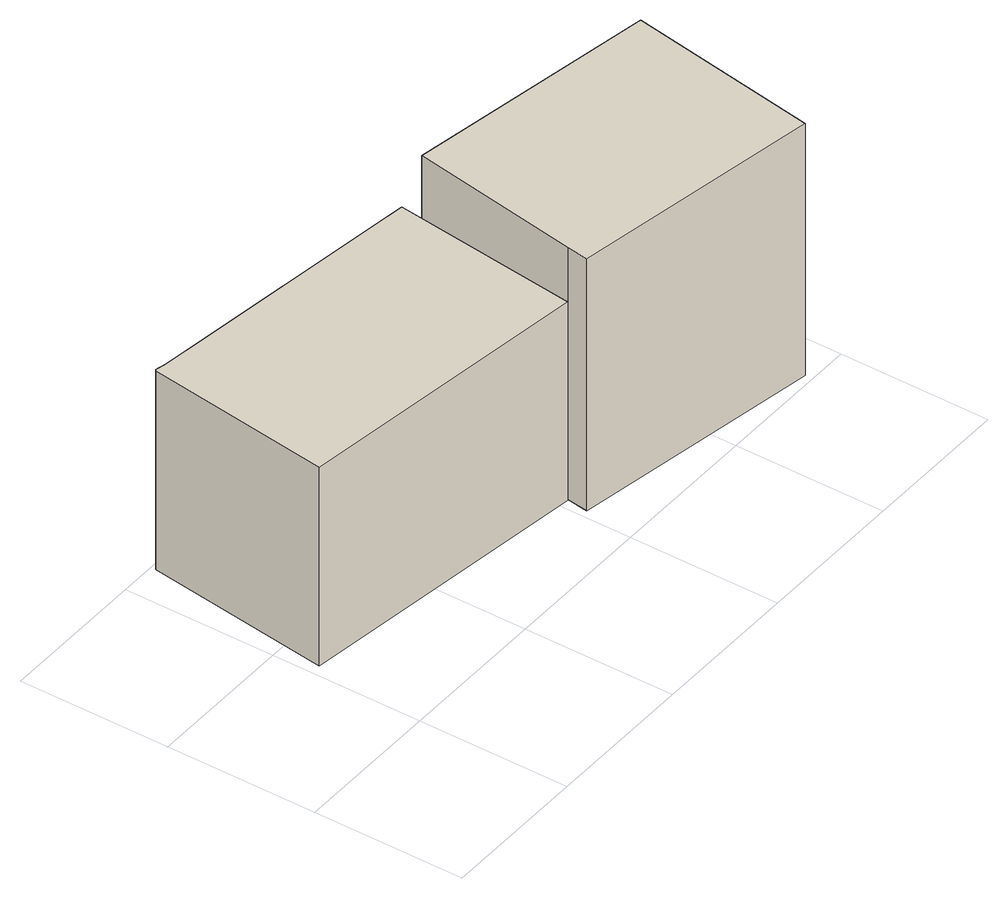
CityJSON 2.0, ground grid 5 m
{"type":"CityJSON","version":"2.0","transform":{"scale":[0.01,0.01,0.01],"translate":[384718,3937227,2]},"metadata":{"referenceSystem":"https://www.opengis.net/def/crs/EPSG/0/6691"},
"CityObjects":{
"building1":{"type":"Building","attributes":{"大字・町コード":"6","町・丁目コード":"5","13_区市町村コード_大字・町コード_町・丁目コード":"13111006005","多摩水系多摩川、浅川、大栗川洪水浸水想定区域（想定最大規模）.規模":"L2","多摩水系多摩川、浅川、大栗川洪水浸水想定区域（想定最大規模）.浸水ランク":"2","多摩水系多摩川、浅川、大栗川洪水浸水想定区域（想定最大規模）.浸水深":0.77,"多摩水系多摩川、浅川、大栗川洪水浸水想定区域（想定最大規模）.継続時間":3.98,"城南地区河川流域洪水浸水想定区域（想定最大規模）.規模":"L2","城南地区河川流域洪水浸水想定区域（想定最大規模）.浸水ランク":"2","城南地区河川流域洪水浸水想定区域（想定最大規模）.浸水深":0.697,"城南地区河川流域洪水浸水想定区域（想定最大規模）.継続時間":2,"measuredHeight":7.6,"BuildingDetails.buildingRoofEdgeArea":62.44,"BuildingDetails.districtsAndZonesType":"5","BuildingDetails.prefecture":"13","BuildingDetails.city":"13111","BuildingDetails.surveyYear":2016},"address":[{"country":"日本","locality":"東京都大田区大森西五丁目"}],"geometry":[{"type":"Solid","lod":"1","boundaries":[[[[0,1,2,3,4,5]],[[4,6,7,5]],[[3,8,6,4]],[[2,9,8,3]],[[1,10,9,2]],[[0,11,10,1]],[[5,7,11,0]],[[6,8,9,10,11,7]]]]}]},
"building2":{"type":"Building","attributes":{"大字・町コード":"6","町・丁目コード":"5","13_区市町村コード_大字・町コード_町・丁目コード":"13111006005","多摩水系多摩川、浅川、大栗川洪水浸水想定区域（想定最大規模）.規模":"L2","多摩水系多摩川、浅川、大栗川洪水浸水想定区域（想定最大規模）.浸水ランク":"2","多摩水系多摩川、浅川、大栗川洪水浸水想定区域（想定最大規模）.浸水深":0.85,"多摩水系多摩川、浅川、大栗川洪水浸水想定区域（想定最大規模）.継続時間":4.65,"城南地区河川流域洪水浸水想定区域（想定最大規模）.規模":"L2","城南地区河川流域洪水浸水想定区域（想定最大規模）.浸水ランク":"2","城南地区河川流域洪水浸水想定区域（想定最大規模）.浸水深":0.697,"城南地区河川流域洪水浸水想定区域（想定最大規模）.継続時間":2,"measuredHeight":9.4,"BuildingDetails.buildingRoofEdgeArea":55.17,"BuildingDetails.districtsAndZonesType":"5","BuildingDetails.prefecture":"13","BuildingDetails.city":"13111","BuildingDetails.surveyYear":2016},"address":[{"country":"日本","locality":"東京都大田区大森西五丁目"}],"geometry":[{"type":"Solid","lod":"1","boundaries":[[[[12,13,14,15,16]],[[15,17,18,16]],[[14,19,17,15]],[[13,20,19,14]],[[12,21,20,13]],[[16,18,21,12]],[[17,19,20,21,18]]]]}]}
},
"vertices":[
[1110,855,62],[1034,236,62],[37,368,62],[122,985,62],[128,988,62],[164,980,62],[128,988,764],[164,980,764],[122,985,764],[37,368,764],[1034,236,764],[1110,855,764],
[1863,22,66],[1024,164,66],[1034,236,66],[1131,802,66],[1972,660,66],[1131,802,956],[1972,660,956],[1034,236,956],[1024,164,956],[1863,22,956]
]}
